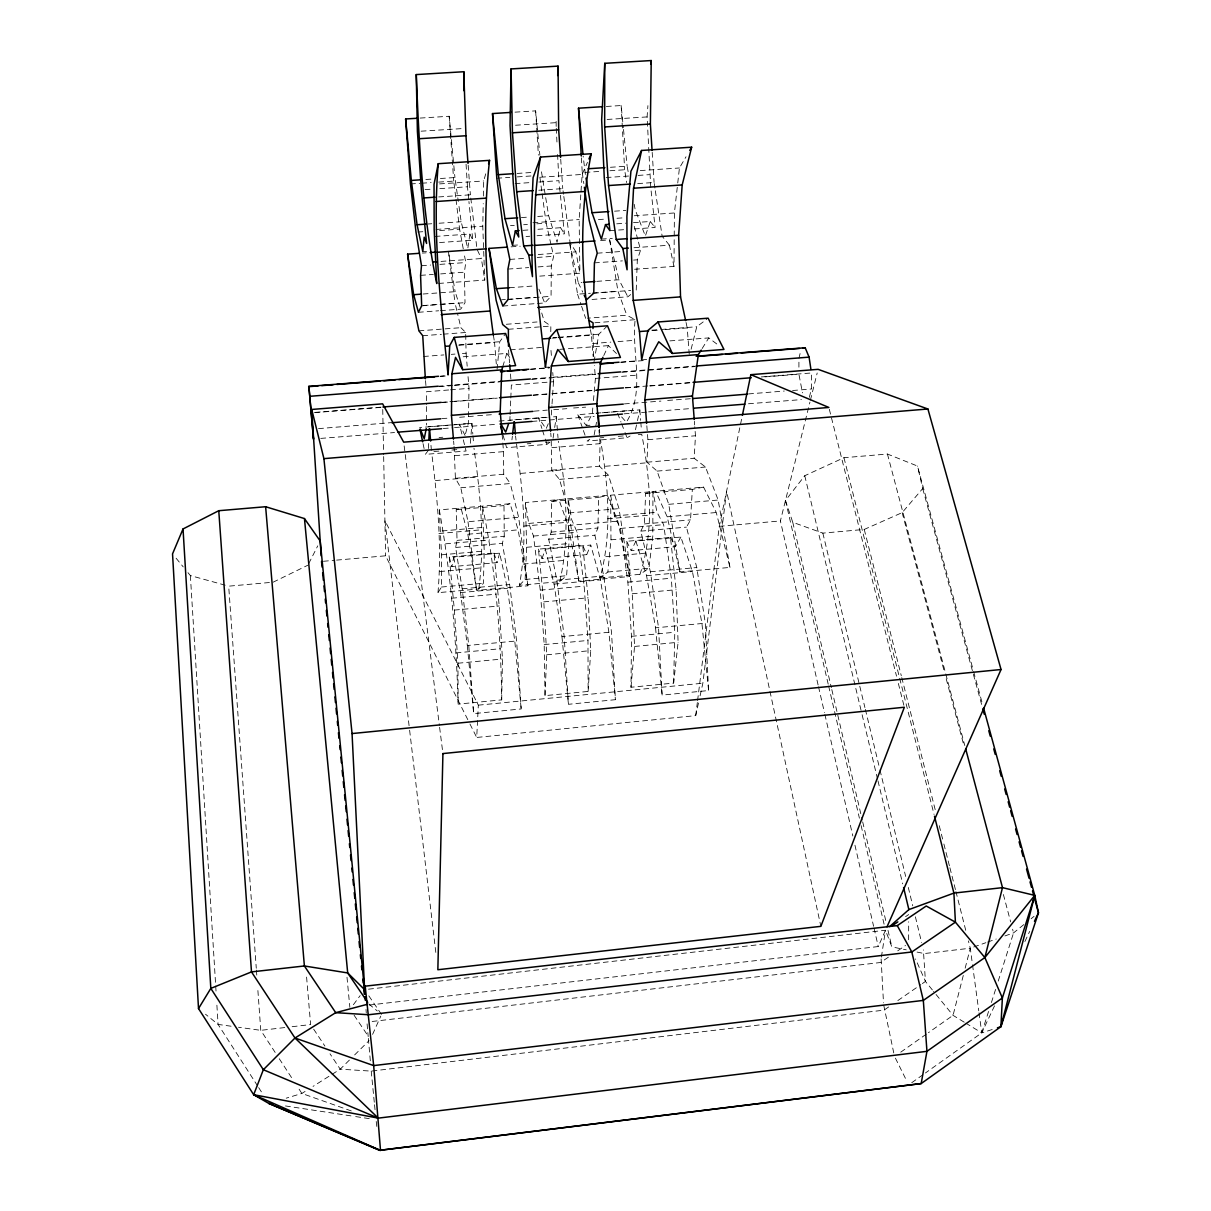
<?xml version="1.0" encoding="UTF-8"?>
<svg xmlns="http://www.w3.org/2000/svg" width="1211" height="1211" viewBox="0 0 1211 1211"><rect width="100%" height="100%" fill="white"/><g stroke="black" fill="none" stroke-linecap="round" stroke-linejoin="round"><path stroke-width="0.75" stroke-dasharray="5 3.75" d="M439.29 509.907C451.037 573.878 456.259 639.014 458.136 704.121L501.687 699.867C500.9 634.852 495.799 569.67 482.462 506.198L484.218 551.035L483.416 583.233L478.769 588.985L437.973 592.679L441.515 587.032L441.531 554.82L439.29 509.907L510.088 503.715L518.126 529.843L527.905 585.776L476.604 590.423L467.824 534.248L460.997 507.939L456.229 509.695L457.031 540.378L455.639 547.478L462.193 588.818L468.763 645.478L473.668 713.612L521.184 708.95L516.613 640.967L509.649 584.519L502.323 543.361L504.26 536.231L503.988 505.592L510.088 503.715M908.644 939.766L908.674 921.768M798.912 367.175L798.927 360.182M599.975 577.98L639.998 574.347L648.945 568.262L652.805 536.11L652.941 491.575L610.647 495.193L610.98 539.818L607.861 571.986L599.975 577.98C612.494 533.264 608.27 484.884 600.459 439.608M809.342 397.329L811.4 389.003L811.476 372.958L760.72 376.984M550.793 331.708L550.838 326.062L544.284 321.43L540.606 309.305M537.442 303.492L544.723 302.947L551.066 296.317L551.308 265.981L553.639 256.293L551.565 247.089M634.579 269.266L673.982 266.42L674.406 212.969L677.539 184.859M629.569 576.527L617.807 521.139L607.392 495.375L598.688 497.449L597.916 528.026L594.904 535.201L603.744 575.982L611.494 632.051L615.415 699.686L568.428 704.302L564.19 636.502L556.833 580.236L548.734 539.273L551.217 532.113L551.474 501.505L558.876 499.537L568.11 525.483L578.888 581.144L629.569 576.527L619.003 508.62L608.467 475.227L599.49 466.19L600.05 443.665L598.9 429.118M578.888 581.144L568.973 512.964L559.527 479.374L551.747 470.201L551.187 438.533M630.992 687.258L634.534 646.447L632.248 593.753L626.692 541.302L670.47 537.427L676.116 589.712L678.099 642.299L673.649 683.095L630.992 687.258L631.491 636.335L627.873 582.158L620.486 528.435L614.446 515.947L610.647 495.193M607.392 495.375L525.407 502.52L528.723 523.424L533.506 536.079L540.257 590.151L544.208 644.585L545.011 695.644L588.122 691.436L587.971 640.452L584.186 586.154L577.117 532.25L571.698 519.67L568.141 498.841L568.943 543.542L566.597 575.709L559.77 581.628L519.368 585.291C528.723 535.989 521.805 485.202 515.523 435.915M501.687 699.867L502.459 658.996L499.22 605.969L493.967 553.079L449.251 557.045L454.397 610.087L457.955 663.234L458.136 704.121M465.524 433.72L468.324 423.547L469.02 388.368L467.946 375.425M438.609 283.435L484.748 280.089L482.78 226.2L483.234 203.584M483.386 196.046L483.689 180.969L486.141 172.386M593.678 356.382L592.936 330.391M673.649 683.095L674.784 632.248L671.333 578.207L663.628 524.651L656.983 512.253L652.941 491.575M559.77 581.628C570.351 535.792 565.84 487.306 558.301 441.273M627.222 420.777C645.357 390.245 631.4 353.097 635.154 319.704L626.829 315.238L587.532 318.19M636.229 290.065L637.319 259.805L640.604 250.102L638.167 240.974M556.167 126.413L556.121 118.905M510.013 416.478L509.846 420.187L545.54 417.295M510.088 414.631L510.724 399.842M510.815 397.98L511.36 385.037L553.503 381.722L552.761 372.519M545.011 695.644L546.721 654.788L543.8 601.882L538.441 549.143L582.688 545.207L586.73 554.623L542.028 558.604L538.441 549.143M703.576 487.11L692.329 489.411L690.527 519.897L686.455 527.118L696.779 567.55L705.302 623.211L708.586 690.542L662.129 695.099L658.527 627.616L650.383 571.759L640.801 531.145L644.358 523.939L645.645 493.422L655.635 491.227L703.576 487.11L716.291 512.525L729.991 567.414L679.931 571.955L667.2 516.809L655.635 491.227M679.931 571.955L668.744 504.321L657.119 471.109L646.962 462.208L647.9 439.699L646.78 425.212M428.482 448.509L428.785 441.288M519.368 585.291L525.105 579.463L526.679 547.281L525.407 502.52M698.49 703.016L695.704 715.625L476.71 737.454L478.33 705.165L384.916 520.594L409.394 728.326M729.991 567.414L718.168 500.022L705.483 467.022L694.16 458.242L695.477 435.778L694.781 426.741M588.122 691.436L590.741 650.61L588.137 597.795L582.688 545.207M551.308 414.995L551.913 405.746M552.034 403.899L553.503 381.722M579.479 243.608L579.146 219.554L582.143 174.445L587.441 162.365M639.998 574.347C654.636 529.888 650.383 479.768 641.769 434.401L638.152 434.704M650.746 187.417L647.098 116.922L647.915 105.645M470.352 443.271L470.928 436.066M471.064 434.265L471.927 423.441L419.611 427.513M437.973 592.679C441.985 546.358 437.58 499.537 431.752 453.504M592.8 407.986L592.3 413.526L586.321 425.545L577.829 414.722L594.586 413.36M593.451 400.584L595.418 378.422L594.404 365.571M497.07 369.294L499.749 341.729L505.638 333.494M677.751 182.982L679.432 167.981L686.016 156.794M511.935 439.865L512.359 436.263M700.079 695.825L702.849 683.216L726.6 491.151L820.861 926.339M695.704 715.625L697.339 702.501M697.581 700.624L719.289 526.331L741.995 417.19M478.769 588.985C485.051 542.331 480.479 494.633 473.985 448.206M440.486 310.652L460.725 309.168L465.024 302.644L464.373 272.203L465.766 262.545L464.07 253.266M435.158 236.433L469.898 234.026L467.794 248.512L461.164 221.719L458.56 203.312M553.049 438.276L554.411 429.254M554.683 427.453L556.318 416.629L548.992 417.22M881.124 958.93L883.5 1002.814M881.396 957.129L885.483 930.245L364.602 989.629M594.026 361.771L598.84 334.191L607.498 325.804M594.162 434.9L596.508 422.261M499.659 553.155L497.07 562.615L451.87 566.657L453.731 557.227L499.659 553.155L507.424 588.349L514.781 641.043L521.184 708.95M635.472 429.738L637.062 422.518M637.455 420.701L639.847 409.878L596.448 413.223M798.927 358.426L800.516 351.674M537.956 229.288L560.572 227.713L557.045 242.23L548.644 215.709L545.661 197.423M818.091 684.926L780.384 520.942L809.932 402.128M810.386 400.311L817.183 372.988M691.118 349.237L696.764 326.743L706.694 319.265M963.29 975.445L953.042 1015.348L928.428 1032.68M965.152 968.194L970.268 948.228L968.422 940.917M502.777 366.585L506.819 353.415L461.043 356.942M988.57 1011.457L981.758 1032.877L925.431 1072.976M991.415 1002.526L995.957 988.237M998.227 981.092L1013.562 932.879L1012.593 929.215M633.489 222.657L650.262 221.492L645.357 236.024L635.2 209.76L634.201 204.311M542.028 558.604L545.328 549.098L590.756 545.071L600.444 579.887L608.891 632.187L615.415 699.686M586.73 554.623L590.756 545.071M548.28 423.683L546.1 428.815L538.562 417.901L541.907 428.482M369.143 1005.069L878.263 946.548L885.483 930.245L891.856 946.881L906.267 949.848M372.594 1034.376L380.784 1016.12M603.759 355.565L608.422 345.619L616.444 353.521M994.534 1005.826L981.758 1032.877L965.803 1023.144M1024.884 941.553L1029.668 931.41M680.854 537.063L675.435 546.691L631.203 550.642L635.926 541.06L680.854 537.063L692.435 571.531L701.941 623.438L708.586 690.542M308.744 563.569L317.751 545.858M702.153 348.526L708.783 337.914L718.441 345.241M353.4 1004.706L360.121 995.654M428.391 450.31L425.333 454.382L466.068 451.022L462.541 436.762M828.203 684.154L785.455 500.521L804.755 475.711L843.961 457.713L887.436 454.034L917.484 466.053L973.144 669.804M785.455 500.521L792.766 522.304L822.844 533.128L864.245 529.434L902.15 512.631L922.706 488.563L917.484 466.053M349.389 1060.094L340.215 1069.177L313.059 1086.373M354.641 1054.917L369.052 1040.643M592.058 299.45L627.873 296.801L630.659 294.561M1023.81 924.614L1013.562 932.879L1004.903 935.952M1031.136 918.71L1034.058 916.349M503.095 435.264L506.607 447.676L546.948 444.361L549.87 442.212M911.732 1082.725L923.917 1074.051M900.742 1052.162L926.884 1033.755M888.632 1006.947L884.03 1010.141L371.217 1071.114L340.215 1069.177L330.013 1053.797M897.835 1000.574L920.844 984.634M922.388 983.574L925.446 981.44L923.372 949.893M888.374 957.19L880.579 962.503L368.795 1021.857M897.729 950.817L905.525 945.488M905.586 916.651L908.689 914.562M589.787 439.305L587.093 441.046L627.056 437.746L630.098 435.99M305.066 1091.429L301.872 1093.457L286.22 1098.18M273.141 582.188L307.912 565.189M973.735 947.002L985.86 942.703M987.586 942.097L996.244 939.025M992.203 1029.517L981.758 1032.877L979.018 1012.638M284.767 1027.564L260.774 1030.334L238.491 1027.246M292.154 1026.701L310.621 1024.567L306.307 973.735M478.33 705.165L702.849 683.216M457.955 663.234L502.459 658.996M546.721 654.788L590.741 650.61M634.534 646.447L678.099 642.299M453.731 557.227L460.528 592.603L467.325 645.508L516.613 640.967M545.328 549.098L554.063 584.111L561.965 636.608L611.494 632.051M635.926 541.06L646.568 575.694L655.545 627.798L705.302 623.211M456.002 652.911L500.219 648.733M544.208 644.585L587.971 640.452M631.491 636.335L674.784 632.248M454.397 610.087L499.22 605.969M543.8 601.882L588.137 597.795M632.248 593.753L676.116 589.712M441.515 587.032L483.416 583.233M525.105 579.463L566.597 575.709M607.861 571.986L648.945 568.262M462.193 588.818L509.649 584.519M556.833 580.236L603.744 575.982M650.383 571.759L696.779 567.55M460.528 592.603L507.424 588.349M554.063 584.111L600.444 579.887M646.568 575.694L692.435 571.531M451.718 598.219L496.116 594.177M540.257 590.151L584.186 586.154M627.873 582.158L671.333 578.207M455.639 547.478L502.323 543.361M548.734 539.273L594.904 535.201M640.801 531.145L686.455 527.118M323.413 561.283L334.72 560.284M336.597 560.118L385.598 555.804L469.126 722.316M719.289 526.331L780.384 520.942M441.531 554.82L484.218 551.035M526.679 547.281L568.943 543.542M610.98 539.818L652.805 536.11M269.432 582.521L228.682 586.169L256.278 968.225M439.775 571.547L481.569 567.808M523.152 564.084L564.538 560.375M605.727 556.697L646.704 553.033M454.064 446.511L455.412 478.3L460.785 487.73L467.991 521.714L518.641 517.324L527.905 585.776M568.973 512.964L619.003 508.62M668.744 504.321L718.168 500.022M442.106 530.963L485.535 527.179M528.723 523.424L571.698 519.67M614.446 515.947L656.983 512.253M438.897 533.506L481.388 529.797M523.667 526.119L565.719 522.441M607.574 518.792L649.202 515.159M467.824 534.248L518.126 529.843M568.11 525.483L617.807 521.139M667.2 516.809L716.291 512.525M457.031 540.378L504.26 536.231M551.217 532.113L597.916 528.026M644.358 523.939L690.527 519.897M445.618 543.815L489.683 539.939M533.506 536.079L577.117 532.25M620.486 528.435L663.628 524.651M460.785 487.73L510.3 483.537L518.641 517.324M559.527 479.374L608.467 475.227M657.119 471.109L705.483 467.022M456.229 509.695L503.988 505.592M551.474 501.505L598.688 497.449M645.645 493.422L692.329 489.411M455.412 478.3L503.715 474.243L510.3 483.537M551.747 470.201L599.49 466.19M646.962 462.208L694.16 458.242M435.37 480.57L478.194 476.967M520.791 473.38L563.176 469.823M605.349 466.28L647.31 462.753M439.078 437.534L442.787 437.232M586.321 425.545L589.969 425.243M438.897 451.097L431.51 451.703L430.768 442.848M451.824 450.038L457.364 449.584M527.224 443.831L530.872 443.529M545.51 442.318L549.158 442.03M600.141 437.822L603.759 437.534M618.231 436.338L623.665 435.884M454.836 455.669L503.519 451.642L502.171 435.188M551.928 447.646L600.05 443.665M647.9 439.699L695.477 435.778M318.508 428.633L391.123 422.654M441.909 418.567L450.204 418.037M459.605 417.28L476.529 415.918M477.649 415.691L491.59 414.707M534.096 411.165L547.266 410.105M553.669 409.727L566.839 408.667M573.59 407.986L585.655 407.153M624.392 403.899L660.903 401.098M667.655 400.417L683.473 399.282M685.365 399.13L690.997 398.676M748.549 393.923L784.289 391.047M792.6 390.517L811.4 389.003M468.324 423.547L426.575 426.908L426.56 423.214M596.024 413.223L633.232 410.211M499.099 421.08L547.16 417.371M320.748 438.397L394.514 432.554M443.241 428.482L452.914 427.831M454.549 427.559L498.115 424.168M532.023 421.413L594.192 416.387M624.134 413.829L646.931 412.118M648.642 411.846L690.255 408.607M748.504 403.763L801.394 399.6M438.049 386.233L453.126 385.053M455.003 384.916L500.204 381.359M532.219 378.861L551.05 377.378M552.943 377.226L596.251 373.836M622.621 371.762L694.191 366.146M439.23 386.657L452.414 385.613M454.292 385.461L499.492 381.919M531.508 379.406L595.54 374.381M621.909 372.322L695.356 366.555M448.66 389.972L426.454 391.728L426.499 404.686M450.507 389.821L469.02 388.368M595.418 378.422L637.137 375.138M315.269 412.361L381.056 407.138M441.198 402.37L452.475 401.462M454.352 401.31L497.585 397.889M533.294 395.043L550.218 393.711M552.095 393.56L597.205 389.972M625.391 387.732L647.946 385.946M649.823 385.794L691.178 382.509M314.391 412.663L382.252 407.274M442.59 402.476L497.252 398.131M533.082 395.286L550.051 393.938M551.928 393.787L597.174 390.199M625.451 387.959L642.42 386.612M649.959 386.006L691.436 382.706M764.974 376.878L798.897 374.184L802.484 392.848M423.487 356.488L443.862 354.929M451.279 354.354L454.973 354.081M462.39 353.506L466.099 353.218L465.66 332.48L460.907 327.681L457.576 313.694M510.331 349.843L541.514 347.451M592.648 343.53L610.813 342.138M618.079 341.578L634.413 340.336M559.649 349.358L608.422 345.619M669.865 340.896L708.783 337.914M545.434 367.357L549.158 367.069M641.679 359.879L647.189 359.44M440.471 376.137L444.24 375.834M530.706 369.113L549.506 367.644M620.955 362.089L637.864 360.772M440.259 376.424L445.89 375.985M530.524 369.385L549.325 367.932M620.789 362.361L643.344 360.606M418.915 330.845L460.907 327.681M506.319 324.276L537.048 321.975M422.73 335.719L441.394 334.312M443.256 334.175L465.66 332.48M508.363 329.271L550.838 326.062M594.934 322.747L635.154 319.704M459.014 344.832L499.749 341.729M553.094 337.672L556.757 337.4M558.589 337.264L598.84 334.191M651.7 330.179L659.208 329.604M661.085 329.468L696.764 326.743M458.833 345.286L494.557 342.577L496.313 363.996M552.428 338.172L556.152 337.884M557.999 337.748L591.452 335.205L593.133 356.503M652.32 330.573L657.83 330.149M665.187 329.589L687.227 327.909L689.241 354.278M423.214 305.535L438.2 304.43M440.077 304.294L455.064 303.189L457.152 311.938M501.657 299.768L505.365 299.495M507.227 299.359L535.065 297.316M569.912 244.561L577.541 294.182L590.408 293.244M592.24 293.107L617.958 291.215L626.829 315.238M421.67 305.838L438.624 304.597M440.516 304.445L465.024 302.644M508.151 299.48L551.066 296.317M593.753 293.183L630.689 290.458M418.416 312.287L438.654 310.788M502.837 306.05L535.61 303.628M420.58 275.351L433.356 274.428M440.653 273.913L464.373 272.203M507.954 269.084L528.677 267.601M538.108 266.92L551.308 265.981M594.419 262.878L622.409 260.88M633.595 260.077L637.319 259.805M539.758 276.123L579.902 273.217L579.509 245.455M423.093 294.016L455.139 291.684L460.725 309.168M509.453 287.734L533.718 285.963M569.624 242.73L578.298 282.708L581.991 282.435M596.766 281.361L618.942 279.756L627.873 296.801M439.532 242.548L472.79 240.232L468.929 201.526M526.058 236.508L529.722 236.251M537.033 235.736L564.447 233.829L560.436 195.349M609.905 230.65L624.967 229.606M634.397 228.94L655.106 227.486L650.943 189.234M422.806 251.676L426.56 251.404M512.541 245.364L519.958 244.834M601.322 239.112L612.327 238.34M422.442 253.099L426.151 252.827M511.042 246.847L520.23 246.211M600.55 240.55L609.648 239.914L618.942 279.756M441.016 261.409L481.373 258.548L484.748 280.089M538.214 254.522L575.921 251.843L579.902 273.217M633.989 247.725L669.411 245.197L673.982 266.42M421.489 265.693L430.707 265.042M439.941 264.376L465.766 262.545M509.831 259.411L526.255 258.246M537.215 257.459L553.639 256.293M597.235 253.19L619.865 251.585M634.942 250.51L640.604 250.102M428.089 223.99L431.767 223.732M439.109 223.233L461.164 221.719M521.366 217.571L528.647 217.072M537.729 216.451L548.644 215.709M614.552 211.183L625.815 210.396M436.051 229.439L482.78 226.2M532.946 222.748L579.146 219.554M634.216 215.755L674.406 212.969M417.825 232.043L423.275 231.679M439.623 230.544L459.62 229.167L463.722 251.419M510.512 225.64L514.266 225.382M523.652 224.731L527.406 224.474M536.791 223.823L546.176 223.172L551.156 245.258M598.401 219.569L605.833 219.055M616.974 218.283L624.407 217.768M522.895 230.332L528.541 229.939M616.717 223.823L626.042 223.172M410.453 183.951L419.854 183.33M421.746 183.209L431.146 182.589M438.685 182.089L453.731 181.09L455.775 197.726M496.798 178.244L509.831 177.381M517.279 176.882L532.189 175.898M581.401 157.869L582.249 172.583L600.686 171.356M609.905 170.751L624.649 169.767L626.587 182.558M439.548 183.905L483.689 180.969M540.606 177.2L582.143 174.445M640.256 170.584L679.432 167.981M425.061 189.597L430.586 189.234M439.805 188.628L467.461 186.782L468.748 199.679M515.129 183.603L529.722 182.634M538.85 182.028L558.907 180.681L560.239 193.518M606.136 177.548L628.676 176.034M638.076 175.413L649.353 174.656M438.715 196.939L470.383 194.82L477.013 249.239L481.373 258.548M538.804 190.233L562.752 188.613L563.509 194.214M637.697 183.588L654.091 182.483L654.924 188.038M425.863 179.47L433.129 178.986M440.41 178.501L454.942 177.548L458.303 201.465M517.082 173.445L532.098 172.446M610.42 167.285L627.131 166.179L628.131 171.629M421.125 131.182L463.858 128.487M515.553 125.233L555.985 122.674M607.12 119.45L647.098 116.922M420.141 118.072L449.19 116.256L454.942 177.548M515.008 112.154L535.625 110.867L539.879 155.205M606.333 106.462L621.167 105.539L623.332 127.594M231.074 1026.217L218.086 1024.415L205.507 1014.228M285.463 1105.946L353.839 1116.315M355.686 1116.587L370.46 1118.828M917.06 952.073L924.265 953.557L970.268 948.228L972.266 962.957M187.993 572.682L190.369 575.573L225.201 585.201M351.296 1110.926L301.872 1093.457L298.799 1088.719M964.213 1022.175L953.042 1015.348L933.499 991.34M368.749 1003.919L377.272 1010.943M621.637 416.917L626.359 422.276M176.11 558.226L183.239 566.899M932.349 989.917L925.446 981.44L915.516 958.945M650.262 221.492L655.106 227.486M669.411 245.197L662.145 236.206L655.196 189.9M506.819 353.415L510.119 357.987M368.825 995.836L381.526 1014.455M354.096 1015.257L368.341 1036.344M313.679 1029.183L324.911 1046.107M275.154 1052.42L260.774 1030.334L257.64 987.041M279.272 1058.732L292.623 1079.258M257.671 1086.04L218.086 1024.415L216.799 1003.677M258.685 1087.629L262.742 1093.942M560.572 227.713L564.447 233.829M575.921 251.843L570.093 242.684L563.766 196.076M670.47 537.427L675.435 546.691M465.054 435.43L459.453 424.289L462.102 434.976M469.959 723.996L476.71 737.454M895.413 1058.157L907.024 1081.544M626.692 541.302L631.203 550.642M578.298 282.708L582.718 292.078M469.898 234.026L472.79 240.232M538.895 289.141L544.723 302.947M617.595 413.314L620.971 422.034M621.652 423.789L624.346 430.768M625.027 432.509L627.056 437.746M577.829 414.722L582.779 428.755M583.384 430.51L585.867 437.534M577.541 294.182L581.023 304.536M581.598 306.262L585.655 318.326M493.967 553.079L497.07 562.615M542.467 430.238L544.708 437.292M545.268 439.063L546.948 444.361M449.251 557.045L451.87 566.657M973.629 671.621L982.575 704.363M922.706 488.563L981.818 705.241M634.276 226.381L637.682 239.157M887.436 454.034L964.789 745.537M902.15 512.631L944.292 671.59M946.23 678.902L964.153 746.506M1003.389 894.505L1010.655 921.904M864.245 529.434L901.287 675.738M901.756 677.57L935.543 811.067M939.252 825.705L943.414 842.16M943.884 843.991L949.439 865.941M949.908 867.757L955.464 889.707M955.918 891.538L966.106 931.774M843.961 457.713L934.044 814.428M829.323 409.288L896.534 676.162M898.365 683.473L903.89 705.407M822.844 533.128L864.911 707.542M865.365 709.374L879.534 768.122M879.973 769.969L905.661 876.446M908.311 887.466L912.746 905.828M915.395 916.833L921.601 942.536M804.755 475.711L861.672 712.87M862.111 714.717L877.551 779.067M877.99 780.898L902.695 883.848M792.766 522.304L831.367 687.727M831.806 689.559L862.262 820.059M862.686 821.891L885.862 921.147M887.996 930.336L891.856 946.881M828.627 686.001L859.416 818.212M861.127 825.569L884.212 924.735M818.515 686.758L824.449 712.552M824.873 714.399L852.832 835.999M854.951 845.217L873.6 926.279M874.024 928.126L878.263 946.548M893.763 1052.934L883.621 1004.646M686.047 322.444L687.227 327.909M423.048 443.635L424.577 450.795M590.423 329.68L591.452 335.205M585.367 174.46L583.157 156.098M449.024 254.946L455.139 291.684M609.648 239.914L617.958 291.215M541.484 171.826L545.359 195.592M493.392 335.159L494.557 342.577M582.249 172.583L583.838 183.572M539.879 177.245L541.892 191.944M542.15 193.775L546.176 223.172M972.524 964.789L978.76 1010.807M448.403 251.267L455.064 303.189M404.156 445.905L439.381 725.434M439.608 727.311L442.681 751.698M467.991 521.714L476.604 590.423M456.002 199.573L459.62 229.167M409.621 730.203L435.869 952.906M376.212 1121.477L376.848 1126.881M623.514 129.426L627.131 166.179M655.545 627.798L662.129 695.099M371.217 1071.114L374.35 1102.858M374.532 1104.735L375.092 1110.336M561.965 636.608L568.428 704.302M346.997 977.247L349.858 1007.355M467.325 645.508L473.668 713.612M367.084 1023.885L368.189 1036.601M368.356 1038.417L370.43 1062.032M425.515 380.587L426.136 388.02M466.099 353.218L467.174 366.176M471.927 423.441L472.82 434.053M472.956 435.824L473.546 442.908M453.61 441.001L453.913 444.664M550.975 350.433L551.565 357.79M556.318 416.629L558.014 437.746M550.748 433.054L551.05 436.702M508.499 349.979L509.559 362.891M510.467 373.972L511.057 381.344M599.445 429.042L599.717 432.554M639.847 409.878L640.664 420.384M640.801 422.139L641.361 429.148M694.372 421.322L694.645 424.925M468.173 165.286L470.383 194.82M256.414 970.102L256.823 975.748M366.01 1009.459L366.267 1013.062M560.708 159.231L562.752 188.613M449.19 116.256L453.731 181.09M652.184 152.314L654.091 182.483M535.625 110.867L538.38 155.114M466.068 164.212L467.461 186.782M190.369 575.573L216.103 992.354M621.167 105.539L624.649 169.767M556.258 128.29L557.015 143.261M557.59 154.493L558.907 180.681M382.737 409.485L383.615 454.685M383.66 456.562L385.598 555.804M503.519 451.642L503.715 474.243M426.499 406.533L426.56 421.352"/><path stroke-width="1.5" d="M685.653 320.612L680.537 296.877L678.644 235.282L682.187 184.935L691.663 147.197L641.588 150.452L630.931 171.205L626.904 216.254L627.071 269.811L622.802 248.512L616.248 239.445L608.543 185.54L604.652 126.943L604.758 63.32L651.23 60.55L650.383 124.037L652.063 150.436M453.444 439.169L451.461 415.343L451.885 373.76L455.548 357.351L462.723 369.703L515.629 365.601L505.638 333.494L454.231 337.385L449.75 345.529L448.07 374.941C440.713 304.839 432.282 234.268 438.246 163.697L489.547 160.352C482.992 218.343 484.99 277.47 493.392 335.159M550.596 431.237L548.689 407.547L551.353 366.025L557.771 349.51L568.216 361.514L620.456 357.457L607.498 325.804L556.727 329.634L549.431 337.945L545.434 367.357C537.442 297.709 528.011 226.851 540.545 157.036L591.225 153.736C579.827 210.82 580.281 270.598 590.075 327.848M560.587 157.4L558.68 129.865L558.044 66.121L511.057 68.921L510.043 125.581L513.313 183.724L518.747 237.023L515.356 230.862L519.125 230.605M592.981 328.514L593.102 322.883L588.637 320.143M502.02 433.371L500.219 411.437L501.778 369.885L502.777 366.585M557.696 75.536L558.044 66.121M428.876 439.487L429.345 428.679M646.629 423.396L644.797 399.842L649.656 358.38L658.754 341.759L672.362 353.445L723.951 349.434L708.117 318.19L657.967 321.99L647.946 330.467L641.679 359.879L639.469 331.542L633.217 300.389L630.901 238.643L633.55 188.22L641.588 150.452M364.859 993.232L320.204 541.029L304.461 518.565L265.633 506.728L218.767 510.709L183.028 528.965L172.537 553.881L198.513 1008.566L253.674 1094.714L268.827 1103.433L379.588 1150.329L921.177 1083.573L1000.907 1026.701L1002.375 997.97L1034.754 895.383L983.574 708.011M604.758 63.32L601.655 119.798L604.259 177.669L609.905 230.65L605.53 224.595L609.269 224.338M650.943 64.304L651.23 60.55M598.764 427.301L596.887 403.687L600.656 362.195L602.987 357.215M512.571 434.446L514.024 421.837M694.236 419.506L692.435 396.012L698.369 354.596L701.214 350.04M367.024 1004.388L335.719 1012.668L294.984 1038.009L263.347 1069.722L253.674 1094.714L378.271 1118.131L926.945 1051.33L1002.375 997.97L984.861 957.568L955.403 922.146L926.233 906.01L897.275 925.613L365.192 986.163L364.602 989.629L347.693 972.948L304.385 965.969L251.494 971.903L210.82 988.403L198.513 1008.566M515.356 230.862L512.541 245.364L505.017 218.707L498.326 174.687L492.514 113.562L511.254 112.381M426.242 428.603L424.228 438.745L420.278 429.118M438.246 163.697L434.038 184.269L434.174 229.56L436.762 283.556C422.563 215.134 419.036 144.578 416.266 74.582L463.798 71.737L465.947 135.753L468.021 163.44M742.373 415.343L750.835 374.668L818.091 369.34L927.914 409L1001.043 669.516L887.027 926.793M218.767 510.709L251.494 971.903L294.984 1038.009L373.669 1065.589L923.327 1000.407L984.861 957.568L1002.496 887.648L965.757 749.17M997.425 1027.821L1000.907 1026.701L1034.754 895.383L1002.496 887.648L953.905 893.097L908.871 909.597L889.616 926.597M488.578 163.788L489.547 160.352M605.53 224.595L601.322 239.112L592.028 212.727L586.003 178.108M1000.907 1026.701L1038.463 912.806L1034.754 895.383L984.861 957.568M508.665 423.593L505.683 432.115L500.976 424.228M540.545 157.036L533.067 177.699L531.099 222.869L532.462 276.638L528.783 255.188L523.682 245.954L516.688 191.716L512.45 132.801L511.057 68.921M588.955 158.913L591.225 153.736M1034.466 921.253L1038.463 912.806L1034.981 900.061M689.77 150.391L691.663 147.197M308.881 386.37L313.513 439.109L308.881 386.37L438.594 376.273M891.674 926.067L897.866 921.874M802.605 348.117L805.179 347.739L809.084 357.139L810.931 369.446M379.588 1150.329L921.177 1083.573L926.945 1051.33L923.327 1000.407L911.807 951.997L897.275 925.613M364.829 994.17L352.053 733.563L1001.043 669.516M750.835 374.668L828.854 407.456L403.687 442.151L382.615 403.838L311.727 409.454L323.912 458.636L927.914 409M451.461 415.343L500.219 411.437M548.689 407.547L596.887 403.687M644.797 399.842L692.435 396.012M391.88 422.73L440.789 418.794M499.114 414.101L532.976 411.392M596.932 406.245L623.271 404.126M692.889 398.525L747.444 394.15M398.01 432.145L441.606 428.739M500.007 424.017L532.023 421.413M597.962 416.084L622.439 414.101M693.858 408.183L744.886 404.171M309.986 396.285L438.049 386.233M500.204 381.359L530.342 378.998M598.143 373.684L620.743 371.913M696.083 366.01L809.084 357.139M382.933 406.987L441.198 402.37M499.462 397.738L531.417 395.195M597.205 389.972L623.514 387.883M693.055 382.358L751.32 377.741M451.885 373.76L501.778 369.885M551.353 366.025L600.656 362.195M649.656 358.38L698.369 354.596M500.627 371.444L528.829 369.249M600.278 363.694L619.063 362.225M696.143 356.231L805.179 347.739M308.623 386.672L318.024 385.931M321.778 385.643L333.07 384.765M336.825 384.462L380.072 381.102M383.842 380.814L395.119 379.936M398.888 379.633L434.613 376.863M500.431 371.732L504.185 371.444M507.954 371.141L519.231 370.263M523.001 369.976L526.755 369.688M600.096 363.966L613.266 362.952M697.884 356.367L722.331 354.46M726.085 354.157L737.378 353.279M741.132 352.991L799.427 348.45M445.678 346.285L449.432 346.013M543.134 338.883L550.566 338.308M639.469 331.542L648.657 330.845M441.182 314.633L489.607 311.045M537.745 307.473L585.624 303.916M633.217 300.389L680.537 296.877M418.734 253.356L407.607 254.143L413.678 294.697L421.216 294.152M507.379 247.12L489.017 248.406L496.389 288.672L509.453 287.734M583.838 282.314L594.919 281.497M430.087 252.554L435.718 252.145M523.682 245.954L532.961 245.303M582.355 241.837L595.085 240.944M616.248 239.445L627.268 238.673M437.171 252.297L486.035 248.845M534.596 245.424L582.9 242.033M630.901 238.643L678.644 235.282M433.689 261.939L437.353 261.682M528.783 255.188L532.552 254.916M622.802 248.512L628.388 248.119M416.523 118.3L405.624 118.966L411.331 180.424L417.068 224.746L426.257 224.111M505.017 218.707L517.733 217.829M592.028 212.727L608.921 211.562M423.82 197.938L434.991 197.196M516.688 191.716L533.279 190.596M608.543 185.54L630.401 184.072M436.096 201.51L485.899 198.165M535.413 194.82L584.625 191.505M633.55 188.22L682.187 184.935M411.331 180.424L420.414 179.818M498.326 174.687L513.328 173.688M588.122 168.753L604.849 167.648M419.188 138.72L465.947 135.753M512.45 132.801L558.68 129.865M604.652 126.943L650.383 124.037M581.295 156.022L578.51 108.203L602.624 106.689M272.536 1103.993L268.827 1103.433L380.511 1150.45L373.669 1065.589L365.192 986.163M253.674 1094.714L380.511 1150.45M294.984 1038.009L378.271 1118.131L263.347 1069.722L210.82 988.403L183.028 528.965M367.705 1002.375L347.693 972.948L304.461 518.565M584.186 295.196L586.412 299.874L593.753 293.183L594.419 262.878L597.235 253.19L589.121 220.205L584.368 187.236M657.967 321.99L672.362 353.445M496.389 288.672L502.837 306.05L508.151 299.48L507.954 269.084L509.831 259.411L503.004 226.154L496.798 178.244L492.514 113.562M556.727 329.634L568.216 361.514M500.597 426.408L502.595 433.493M982.817 708.874L984.301 714.339M988.782 730.733L990.265 736.182M993.747 748.928L995.23 754.392M999.711 770.786L1001.194 776.251M1004.676 788.997L1006.159 794.446M1008.157 801.743L1009.641 807.192M1010.64 810.84L1012.124 816.305M1015.605 829.051L1017.089 834.515M1019.087 841.796L1020.57 847.261M1021.569 850.894L1023.053 856.359M1026.534 869.104L1029.017 878.202M1030.016 881.85L1031.5 887.315M1032.499 890.948L1033.982 896.412M413.678 294.697L418.416 312.287L421.67 305.838L420.58 275.351L421.489 265.693L416.009 232.179L410.453 183.951L405.624 118.966M454.231 337.385L462.723 369.703M934.498 816.259L953.905 893.097L955.403 922.146L911.807 951.997L368.613 1014.742L335.719 1012.668L304.385 965.969L265.633 506.728M903.588 887.527L908.871 909.597M417.068 224.746L422.806 251.676L424.183 237.189L426.59 243.456L421.367 189.855L417.401 131.424L416.266 74.582M419.99 429.3L422.669 441.833M489.017 248.406L496.101 300.177L502.701 324.548L508.363 329.271L508.469 346.21M407.607 254.143L413.844 306.216L418.915 330.845L422.73 335.719L425.364 378.74M323.912 458.636L352.053 733.563M321.52 561.45L322.081 567.096M322.641 572.742L323.382 580.266M323.942 585.912L324.503 591.558M325.244 599.082L325.608 602.851M326.349 610.374L326.909 616.021M327.651 623.544L328.03 627.313M328.771 634.836L329.331 640.483M330.073 648.006L330.633 653.652M331.193 659.299L331.738 664.945M332.495 672.468L333.04 678.115M333.6 683.761L334.16 689.407M334.902 696.93L335.462 702.577M336.022 708.223L336.582 713.869M337.324 721.393L337.687 725.147M338.429 732.685L338.989 738.316M339.731 745.855L340.109 749.609M340.851 757.132L341.411 762.779M342.153 770.317L342.713 775.948M343.273 781.595L343.818 787.241M344.56 794.764L345.12 800.41M345.68 806.057L346.24 811.703M346.982 819.226L347.542 824.873M348.102 830.519L348.662 836.165M349.404 843.689L349.767 847.458M350.509 854.981L351.069 860.627M351.811 868.151L352.189 871.92M352.931 879.443L353.491 885.09M354.233 892.613L354.793 898.259M355.338 903.906L355.898 909.552M356.639 917.075L357.2 922.721M357.76 928.368L358.32 934.014M359.061 941.537L359.622 947.184M360.363 954.707L360.727 958.461M361.483 966L361.847 969.754M362.77 979.169L363.149 982.923M363.89 990.462L364.269 994.216M578.51 108.203L582.975 154.266M429.572 428.649L430.616 441.061M509.71 364.738L510.164 370.278M514.372 421.791L515.386 434.144M598.461 416.751L599.309 427.286M365.116 996.835L365.374 1000.437M311.727 409.454L321.157 555.819M463.798 71.737L463.813 90.658M442.923 753.575L437.852 969.739L820.861 926.339L904.36 707.239L442.923 753.575"/></g></svg>
